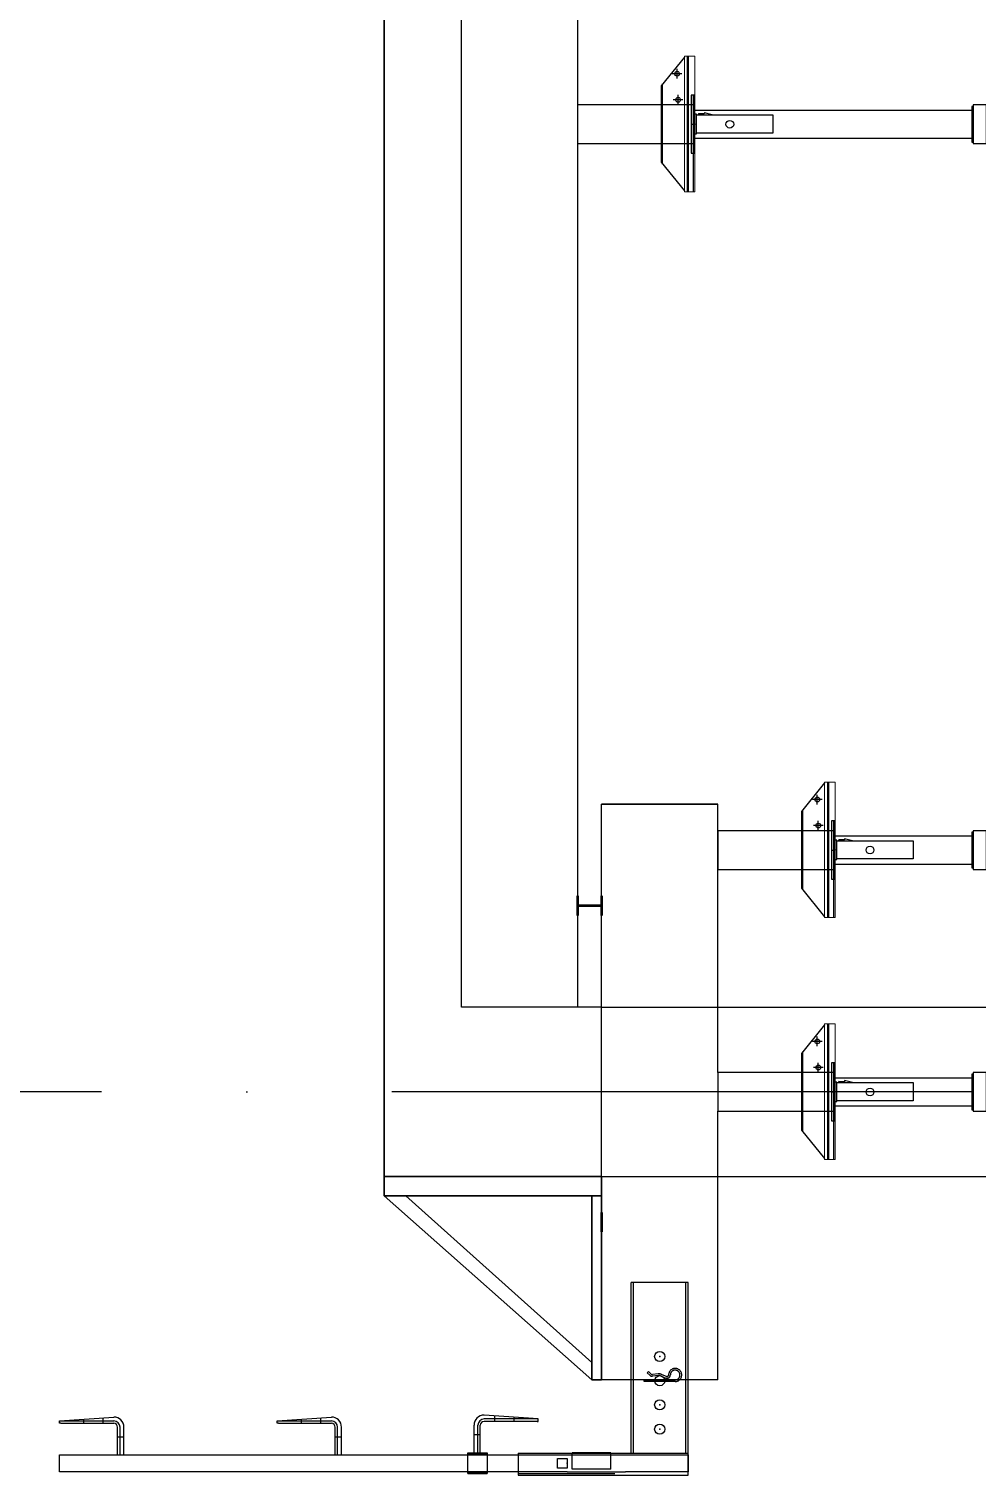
# Model space of a CAD drawing. Header units: millimetres. Extents: x 1924 to 471109, y -30014 to 109986.
# Drawn here: x 463759 to 465719, y 41116 to 44105 of the extents above; entities that cross this region are included whole.
import ezdxf
from ezdxf.enums import TextEntityAlignment as Align

# ---------------------------------------------------------------- set-up
doc = ezdxf.new("R2010")
doc.units = ezdxf.units.MM
doc.header["$LTSCALE"] = 100
for name, pattern in [('102', [50.8, 31.75, -6.35, 6.35, -6.35]), ('104', [4, 2, -2]), ('ACAD_ISO10W100', [18, 12, -3, 0, -3])]:
    doc.linetypes.add(name, pattern=pattern)
doc.layers.add('D NOSNIKY', color=7, linetype='Continuous', true_color=0x994d4d)
doc.layers.add('IIIIIIII', color=7, linetype='Continuous', lineweight=50, true_color=0x1f0f0f)
for name, color, linetype, plot in [('osy objektu', 130, 'ACAD_ISO10W100', False), ('PERI_HELPLINE', 140, 'Continuous', False), ('PERI_HIDDEN', 30, '104', False)]:
    doc.layers.add(name, color=color, linetype=linetype, plot=plot)
for name, color, linetype in [('PERI_AXIS', 1, '102'), ('PERI_Blocktext', 22, 'Continuous'), ('PERI_MULTIFLEX_Prop', 8, 'Continuous'), ('rez sloupy', 90, 'Continuous')]:
    doc.layers.add(name, color=color, linetype=linetype)
doc.layers.add('podlazi', color=40, linetype='Continuous', lineweight=30, plot=False)
doc.layers.add('rez pasy+podlazi', color=40, linetype='Continuous', lineweight=30, plot=False)
doc.layers.add('texty', color=255, linetype='Continuous', lineweight=15)
doc.layers.add('Tlustá', color=7, linetype='Continuous', lineweight=30)
doc.styles.add('PERI-Blocktxt', font='arial.ttf')
doc.styles.add('PERI-txt-arial', font='arial.ttf')

# ---------------------------------------------------------------- blocks, each defined once
blk = doc.blocks.new('116292c')
at = {"color": 0, "linetype": 'ByBlock'}
for p, q in [((-17.5, 206), (-17.5, 1050)), ((-17.5, 1050), (17.5, 1050)), ((17.5, 1050), (17.5, 206)), ((82.5, 1050), (87.5, 1050)), ((82.5, 1047.5), (82.5, 938)), ((87.5, 1050), (95.5, 938)), ((87.5, 1047.5), (87.5, 938)), ((17.5, 930), (74.5, 930)), ((17.5, 925), (74.5, 925)), ((17.5, 917), (74.5, 917)), ((82.5, 600), (87.5, 600)), ((87.5, 600), (95.5, 488)), ((82.5, 597.5), (82.5, 488)), ((87.5, 597.5), (87.5, 488)), ((17.5, 480), (74.5, 480)), ((17.5, 475), (74.5, 475)), ((17.5, 467), (74.5, 467)), ((-21.5, 206), (-21.5, 166)), ((-21.5, 206), (21.5, 206)), ((21.5, 206), (21.5, 166)), ((21.5, 193), (78.5, 193)), ((21.5, 185), (78.5, 185)), ((21.5, 180), (78.5, 180)), ((21.5, 166), (-21.5, 166)), ((-17.5, 0), (-17.5, 166)), ((17.5, 166), (17.5, 0)), ((86.5, 62.5), (86.5, 172)), ((91.5, 60), (99.5, 172)), ((91.5, 62.5), (91.5, 172)), ((86.5, 60), (91.5, 60)), ((-17.5, -250), (-17.5, -120)), ((17.5, -120), (17.5, -250)), ((17.5, -250), (-17.5, -250))]:
    blk.add_line(p, q, dxfattribs=at)
at = {"color": 0, "linetype": 'ByBlock', "flags": 128}
for points in [[(82.5, 1047.5), (82.5, 1047.6), (82.5, 1047.8), (82.5, 1047.9), (82.5, 1048), (82.5, 1048.2), (82.5, 1048.3), (82.5, 1048.4), (82.5, 1048.6), (82.5, 1048.7), (82.5, 1048.8), (82.5, 1048.9), (82.5, 1049), (82.5, 1049.1), (82.5, 1049.2), (82.5, 1049.3), (82.5, 1049.4), (82.5, 1049.5), (82.5, 1049.6), (82.5, 1049.7), (82.5, 1049.8), (82.5, 1049.8), (82.5, 1049.9), (82.5, 1049.9), (82.5, 1050)], [(87.5, 1050), (87.5, 1049.9), (87.5, 1049.9), (87.5, 1049.8), (87.5, 1049.8), (87.5, 1049.7), (87.5, 1049.6), (87.5, 1049.5), (87.5, 1049.4), (87.5, 1049.3), (87.5, 1049.2), (87.5, 1049.1), (87.5, 1049), (87.5, 1048.9), (87.5, 1048.8), (87.5, 1048.7), (87.5, 1048.6), (87.5, 1048.4), (87.5, 1048.3), (87.5, 1048.2), (87.5, 1048), (87.5, 1047.9), (87.5, 1047.8), (87.5, 1047.6), (87.5, 1047.5)], [(82.5, 597.5), (82.5, 597.6), (82.5, 597.8), (82.5, 597.9), (82.5, 598), (82.5, 598.2), (82.5, 598.3), (82.5, 598.4), (82.5, 598.6), (82.5, 598.7), (82.5, 598.8), (82.5, 598.9), (82.5, 599), (82.5, 599.1), (82.5, 599.2), (82.5, 599.3), (82.5, 599.4), (82.5, 599.5), (82.5, 599.6), (82.5, 599.7), (82.5, 599.8), (82.5, 599.8), (82.5, 599.9), (82.5, 599.9), (82.5, 600)], [(87.5, 600), (87.5, 599.9), (87.5, 599.9), (87.5, 599.8), (87.5, 599.8), (87.5, 599.7), (87.5, 599.6), (87.5, 599.5), (87.5, 599.4), (87.5, 599.3), (87.5, 599.2), (87.5, 599.1), (87.5, 599), (87.5, 598.9), (87.5, 598.8), (87.5, 598.7), (87.5, 598.6), (87.5, 598.4), (87.5, 598.3), (87.5, 598.2), (87.5, 598), (87.5, 597.9), (87.5, 597.8), (87.5, 597.6), (87.5, 597.5)], [(86.5, 62.5), (86.5, 62.4), (86.5, 62.2), (86.5, 62.1), (86.5, 62), (86.5, 61.8), (86.5, 61.7), (86.5, 61.6), (86.5, 61.4), (86.5, 61.3), (86.5, 61.2), (86.5, 61.1), (86.5, 61), (86.5, 60.9), (86.5, 60.8), (86.5, 60.7), (86.5, 60.6), (86.5, 60.5), (86.5, 60.4), (86.5, 60.3), (86.5, 60.2), (86.5, 60.2), (86.5, 60.1), (86.5, 60.1), (86.5, 60)], [(91.5, 60), (91.5, 60.1), (91.5, 60.1), (91.5, 60.2), (91.5, 60.2), (91.5, 60.3), (91.5, 60.4), (91.5, 60.5), (91.5, 60.6), (91.5, 60.7), (91.5, 60.8), (91.5, 60.9), (91.5, 61), (91.5, 61.1), (91.5, 61.2), (91.5, 61.3), (91.5, 61.4), (91.5, 61.6), (91.5, 61.7), (91.5, 61.8), (91.5, 62), (91.5, 62.1), (91.5, 62.2), (91.5, 62.4), (91.5, 62.5)]]:
    blk.add_lwpolyline(points, dxfattribs=at)
at = {"color": 0, "linetype": 'ByBlock'}
for centre, radius, start, end in [((74.5, 938), 21, 270, 0), ((74.5, 938), 8, 270, 0), ((74.5, 938), 13, 270, 0), ((74.5, 488), 21, 270, 0), ((74.5, 488), 8, 270, 0), ((74.5, 488), 13, 270, 0), ((78.5, 172), 21, 0, 90), ((78.5, 172), 13, 0, 90), ((78.5, 172), 8, 0, 90)]:
    blk.add_arc(centre, radius, start, end, dxfattribs=at)
at = {"layer": 'PERI_AXIS'}
for p, q in [((82.5, 1000), (91.1, 1000)), ((82.5, 960), (93.9, 960)), ((54.5, 930), (54.5, 917)), ((82.5, 550), (91.1, 550)), ((82.5, 510), (93.9, 510)), ((54.5, 480), (54.5, 467)), ((58.5, 180), (58.5, 193)), ((86.5, 150), (97.9, 150)), ((86.5, 110), (95.1, 110))]:
    blk.add_line(p, q, dxfattribs=at)
at = {"layer": 'PERI_HELPLINE'}
blk.add_point((0, 0), dxfattribs=at)
at = {"layer": 'PERI_HIDDEN'}
for p, q in [((-19, 206), (-19, 166)), ((-17.5, 166), (-17.5, 206)), ((17.5, 206), (17.5, 166)), ((19, 206), (19, 166)), ((-17.5, 0), (-17.5, -120)), ((-10, 20), (10, 20)), ((-10, 0), (-10, 20)), ((10, 0), (-10, 0)), ((10, 20), (10, 0)), ((17.5, 0), (17.5, -120)), ((-12.5, -90), (-12.5, -10)), ((-12.5, -10), (21.5, -10)), ((21.5, -90), (21.5, -10)), ((-12.5, -90), (21.5, -90))]:
    blk.add_line(p, q, dxfattribs=at)
at = {"color": 0, "linetype": 'ByBlock', "style": 'PERI-txt-arial'}
for tag, flags in [('ART', 3), ('Faktor', 9)]:
    blk.add_attdef(tag, (0, 0), '', height=1, dxfattribs=dict(at, flags=flags))
at = {"layer": 'PERI_Blocktext', "style": 'PERI-Blocktxt', "flags": 8}
blk.add_attdef('Blocktext', text='', height=80, rotation=90, dxfattribs=at).set_placement((-150, 500), align=Align.MIDDLE_CENTER)
blk = doc.blocks.new('101290_101803c')
at = {"color": 0, "linetype": 'ByBlock', "lineweight": -3}
for p, q in [((0, 352), (-353, 352)), ((-353, 352), (-353, 347)), ((0, 347), (-353, 347)), ((-353, 347), (-353, 341)), ((-353, 341), (-353, 245)), ((45, 352), (0, 352)), ((0, 347), (0, 352)), ((0, 345.9), (0, 347)), ((0, 240.1), (0, 345.9)), ((45, 0), (45, 352)), ((-353, 245), (-353, 239)), ((0, 239), (0, 240.1)), ((0, 239), (-353, 239)), ((-353, 239), (-353, 234)), ((0, 234), (-353, 234)), ((0, 234), (0, 239)), ((0, 0), (0, 234)), ((0, 0), (45, 0))]:
    blk.add_line(p, q, dxfattribs=at).dxf.unprotected_set("ltscale", 0)
for centre in [(-200, 293), (-150, 293), (-100, 293), (-50, 293)]:
    blk.add_circle(centre, 10.5, dxfattribs=at).dxf.unprotected_set("ltscale", 0)
at = {"layer": 'PERI_HELPLINE'}
for p in [(-200, 293), (-150, 293), (-100, 293), (-50, 293)]:
    blk.add_point(p, dxfattribs=at)
at = {"layer": 'PERI_HIDDEN', "lineweight": -3}
for p, q in [((3, 0), (3, 352)), ((42, 0), (42, 352))]:
    blk.add_line(p, q, dxfattribs=at)
at = {"style": 'PERI-Blocktxt'}
for tag, p, height, flags in [('ART', (0, 2), 1, 3), ('FAKTOR', (0, 0), 1.5, 9)]:
    blk.add_attdef(tag, p, '', height=height, dxfattribs=dict(at, flags=flags))
at = {"layer": 'PERI_Blocktext', "style": 'PERI-Blocktxt', "flags": 8}
blk.add_attdef('Blocktext', text='', height=80, dxfattribs=at).set_placement((0, 0), align=Align.MIDDLE)
blk = doc.blocks.new('101290_018060v')
at = {"color": 0, "linetype": 'ByBlock'}
for p, q in [((-1.8, -32), (-1.8, 32)), ((1.8, 32), (1.8, -32)), ((-13.3, 3.3), (-8.8, 14.5)), ((-10.1, 1.8), (-5.6, 12.7)), ((-19, -23.3), (-13.6, -17.5)), ((-19, -23.3), (-16.3, -25.7)), ((-16.3, -25.7), (-10.9, -19.9)), ((-14.2, -3.4), (-12.8, -15.1)), ((-10.7, -2.7), (-9.3, -14.7)), ((1.8, -32), (-1.8, -32))]:
    blk.add_line(p, q, dxfattribs=at)
blk.add_lwpolyline([(-1.8, 32, 2.429021), (-11.7, 22)], format="xyb", dxfattribs=at)
for centre, radius, start, end in [((-11.8, 32), 13.6, 0, 270.9259), ((-0.7, -1.8), 13.6, 157.9818, 186.5864), ((-11.8, 15.3), 6.7, 336.8099, 89.6417), ((-11.8, 15.3), 3.12, 345.1556, 86.3556), ((-0.7, -1.8), 10, 159.1101, 185.4581), ((-15.7, -15.5), 2.9, 317.2902, 7.7158), ((-15.7, -15.5), 6.5, 317.6546, 6.8236)]:
    blk.add_arc(centre, radius, start, end, dxfattribs=at)
at = {"layer": 'PERI_HELPLINE'}
blk.add_point((0, 0), dxfattribs=at)
at = {"color": 0, "linetype": 'ByBlock', "style": 'PERI-Blocktxt'}
for tag, p, height, flags in [('ART', (0, 2), 1, 3), ('FAKTOR', (0, 0), 1.5, 9)]:
    blk.add_attdef(tag, p, '', height=height, dxfattribs=dict(at, flags=flags))
at = {"layer": 'PERI_Blocktext', "linetype": 'ByBlock', "style": 'PERI-Blocktxt', "flags": 8}
blk.add_attdef('Blocktext', text='', height=80, dxfattribs=at).set_placement((0, 0), align=Align.MIDDLE)

msp = doc.modelspace()

# ---------------------------------------------------------------- linework, layer by layer
at = {"color": 0, "linetype": 'ByBlock'}
for p, q in [((465120.318, 43768.245), (465120.318, 44048.245)), ((465122.616, 43768.245), (465122.616, 44048.245)), ((465068.947, 43985.369), (465065.947, 43985.369)), ((465068.947, 43825.393), (465068.947, 43991.098)), ((465068.947, 43958.245), (465065.947, 43958.245)), ((465132.947, 43936.745), (465708.447, 43936.745)), ((465132.947, 43878.745), (465708.447, 43878.745)), ((465068.947, 43831.122), (465065.947, 43831.122)), ((465410.318, 42268.245), (465410.318, 42548.245)), ((465412.616, 42268.245), (465412.616, 42548.245)), ((465358.947, 42485.369), (465355.947, 42485.369)), ((465358.947, 42325.393), (465358.947, 42491.098)), ((465358.947, 42458.245), (465355.947, 42458.245)), ((465425.947, 42436.745), (465708.447, 42436.745)), ((465425.947, 42378.745), (465708.447, 42378.745)), ((465358.947, 42331.122), (465355.947, 42331.122)), ((465410.318, 41768.245), (465410.318, 42048.245)), ((465412.616, 41768.245), (465412.616, 42048.245)), ((465358.947, 41985.369), (465355.947, 41985.369)), ((465358.947, 41825.393), (465358.947, 41991.098)), ((465358.947, 41958.245), (465355.947, 41958.245)), ((465425.947, 41936.745), (465708.447, 41936.745)), ((465425.947, 41878.745), (465708.447, 41878.745)), ((465358.947, 41831.122), (465355.947, 41831.122))]:
    msp.add_line(p, q, dxfattribs=at)
msp.add_line((465131.947, 43878.745), (465135.947, 43878.745))
at = {"color": 0, "linetype": 'ByBlock', "elevation": 0}
msp.add_lwpolyline([(465113.947, 44046.577), (465065.947, 43987.399), (465065.947, 43829.092), (465113.947, 43769.913)], dxfattribs=at)
msp.add_lwpolyline([(465127.947, 43967.745), (465127.947, 43847.745), (465135.947, 43847.745), (465135.947, 43967.745)], close=True, dxfattribs=at)
at = {"color": 0, "linetype": 'ByBlock'}
for points in [[(465711.447, 43944.745), (465708.447, 43944.745), (465708.447, 43870.745), (465711.447, 43870.745)], [(465403.947, 42546.577), (465355.947, 42487.399), (465355.947, 42329.092), (465403.947, 42269.913)], [(465711.447, 42444.745), (465708.447, 42444.745), (465708.447, 42370.745), (465711.447, 42370.745)], [(465403.947, 42046.577), (465355.947, 41987.399), (465355.947, 41829.092), (465403.947, 41769.913)], [(465711.447, 41944.745), (465708.447, 41944.745), (465708.447, 41870.745), (465711.447, 41870.745)]]:
    msp.add_lwpolyline(points, dxfattribs=at)
for points in [[(465738.447, 43947.745), (465711.447, 43947.745), (465711.447, 43867.745), (465738.447, 43867.745)], [(465417.947, 42467.745), (465417.947, 42347.745), (465425.947, 42347.745), (465425.947, 42467.745)], [(465738.447, 42447.745), (465711.447, 42447.745), (465711.447, 42367.745), (465738.447, 42367.745)], [(465417.947, 41967.745), (465417.947, 41847.745), (465425.947, 41847.745), (465425.947, 41967.745)], [(465738.447, 41947.745), (465711.447, 41947.745), (465711.447, 41867.745), (465738.447, 41867.745)]]:
    msp.add_lwpolyline(points, close=True, dxfattribs=at)
for centre, radius in [((465098.911, 44012.165), 5), ((465100.947, 43958.245), 5), ((465207.947, 43907.745), 8), ((465388.911, 42512.165), 5), ((465390.947, 42458.245), 5), ((465497.947, 42407.745), 8), ((465388.911, 42012.165), 5), ((465390.947, 41958.245), 5), ((465497.947, 41907.745), 8)]:
    msp.add_circle(centre, radius, dxfattribs=at)
at = {"layer": 'D NOSNIKY'}
for p, q in [((464892.947, 47732.745), (464892.947, 42082.745)), ((465182.947, 42502.745), (464942.947, 42502.745)), ((464942.947, 42082.745), (464942.947, 42502.745)), ((464942.947, 42502.745), (465182.947, 42502.745)), ((465182.947, 41947.745), (465182.947, 42502.745)), ((465182.947, 41312.745), (465182.947, 41867.745)), ((464942.947, 41732.745), (464942.947, 41312.745)), ((465182.947, 41312.745), (464942.947, 41312.745))]:
    msp.add_line(p, q, dxfattribs=at)
for points in [[(464892.947, 43867.745), (465132.947, 43867.745), (465132.947, 43947.745), (464892.947, 43947.745)], [(465182.947, 42367.745), (465422.947, 42367.745), (465422.947, 42447.745), (465182.947, 42447.745)], [(465182.947, 41867.745), (465422.947, 41867.745), (465422.947, 41947.745), (465182.947, 41947.745)]]:
    msp.add_lwpolyline(points, close=True, dxfattribs=at)
at = {"layer": 'IIIIIIII'}
for p, q in [((464892.947, 42312.745), (464892.947, 42272.745)), ((464942.947, 42292.745), (464892.947, 42292.745)), ((464942.947, 42312.745), (464942.947, 42272.745)), ((464942.947, 41658.887), (464942.947, 41618.887))]:
    msp.add_line(p, q, dxfattribs=at)
at = {"layer": 'osy objektu'}
msp.add_line((471109.318, 41907.745), (462185.487, 41907.745), dxfattribs=at)
at = {"layer": 'PERI_AXIS'}
for p, q in [((465108.911, 44012.165), (465088.911, 44012.165)), ((465098.911, 44002.165), (465098.911, 44022.165)), ((465100.947, 43948.245), (465100.947, 43968.245)), ((465110.947, 43958.245), (465090.947, 43958.245)), ((465398.911, 42512.165), (465378.911, 42512.165)), ((465388.911, 42502.165), (465388.911, 42522.165)), ((465400.947, 42458.245), (465380.947, 42458.245)), ((465390.947, 42448.245), (465390.947, 42468.245)), ((465398.911, 42012.165), (465378.911, 42012.165)), ((465388.911, 42002.165), (465388.911, 42022.165)), ((465390.947, 41948.245), (465390.947, 41968.245)), ((465400.947, 41958.245), (465380.947, 41958.245))]:
    msp.add_line(p, q, dxfattribs=at)
at = {"layer": 'PERI_HELPLINE'}
for p, q in [((464652.947, 42082.745), (464652.947, 47732.745)), ((465127.947, 43907.745), (465135.947, 43907.745)), ((465417.947, 42407.745), (465425.947, 42407.745)), ((464942.947, 42082.745), (464652.947, 42082.745)), ((464942.947, 41732.745), (464942.947, 42082.745)), ((465417.947, 41907.745), (465425.947, 41907.745)), ((464492.947, 41732.745), (464942.947, 41732.745))]:
    msp.add_line(p, q, dxfattribs=at)
for p in [(465135.947, 43908.245), (465425.947, 42408.245), (465425.947, 41908.245)]:
    msp.add_point(p, dxfattribs=at)
at = {"layer": 'PERI_HIDDEN'}
for p, q in [((465132.947, 43768.245), (465132.947, 44048.245)), ((465422.947, 42268.245), (465422.947, 42548.245)), ((465422.947, 41768.245), (465422.947, 42048.245))]:
    msp.add_line(p, q, dxfattribs=at)
at = {"layer": 'PERI_HIDDEN', "elevation": 0}
for points in [[(465135.947, 43888.245), (465138.947, 43888.245), (465138.947, 43928.245), (465135.947, 43928.245)], [(465138.947, 43926.984), (465296.947, 43926.984), (465296.947, 43889.507), (465138.947, 43889.507)], [(465171.348, 43926.984), (465155.328, 43931.203), (465155.034, 43929.016), (465143.513, 43929.032), (465142.434, 43926.984)]]:
    msp.add_lwpolyline(points, dxfattribs=at)
at = {"layer": 'PERI_HIDDEN'}
for points in [[(465425.947, 42388.245), (465428.947, 42388.245), (465428.947, 42428.245), (465425.947, 42428.245)], [(465428.947, 42426.984), (465586.947, 42426.984), (465586.947, 42389.507), (465428.947, 42389.507)], [(465461.348, 42426.984), (465445.328, 42431.203), (465445.034, 42429.016), (465433.513, 42429.032), (465432.434, 42426.984)], [(465425.947, 41888.245), (465428.947, 41888.245), (465428.947, 41928.245), (465425.947, 41928.245)], [(465428.947, 41926.984), (465586.947, 41926.984), (465586.947, 41889.507), (465428.947, 41889.507)], [(465461.348, 41926.984), (465445.328, 41931.203), (465445.034, 41929.016), (465433.513, 41929.032), (465432.434, 41926.984)]]:
    msp.add_lwpolyline(points, dxfattribs=at)
at = {"layer": 'podlazi'}
msp.add_line((464652.947, 41732.745), (464492.947, 41732.745), dxfattribs=at)
at = {"layer": 'rez pasy+podlazi'}
msp.add_line((464492.947, 41732.745), (464492.947, 54082.745), dxfattribs=at)
at = {"layer": 'rez sloupy'}
for p, q in [((464942.947, 42082.745), (467652.947, 42082.745)), ((464942.947, 41732.745), (467652.947, 41732.745))]:
    msp.add_line(p, q, dxfattribs=at)
at = {"layer": 'texty', "elevation": 0}
msp.add_lwpolyline([(465135.947, 43768.245), (465135.947, 44048.245), (465113.947, 44048.245), (465113.947, 43768.245)], close=True, dxfattribs=at)
at = {"layer": 'texty'}
for points in [[(465425.947, 42268.245), (465425.947, 42548.245), (465403.947, 42548.245), (465403.947, 42268.245)], [(465425.947, 41768.245), (465425.947, 42048.245), (465403.947, 42048.245), (465403.947, 41768.245)]]:
    msp.add_lwpolyline(points, close=True, dxfattribs=at)
at = {"layer": 'Tlustá'}
for p, q in [((464652.947, 41732.745), (464492.947, 41732.745)), ((464492.947, 41732.745), (464492.947, 41692.745)), ((464492.947, 41692.745), (464922.947, 41312.745)), ((464538.111, 41692.745), (464922.947, 41348.719)), ((464922.947, 41312.745), (464942.947, 41312.745))]:
    msp.add_line(p, q, dxfattribs=at)
for points in [[(464492.947, 41732.745), (464942.947, 41732.745), (464942.947, 41692.745), (464492.947, 41692.745)], [(464922.947, 41312.745), (464922.947, 41692.745), (464942.947, 41692.745), (464942.947, 41312.745)]]:
    msp.add_lwpolyline(points, dxfattribs=at)

# ---------------------------------------------------------------- block references
at = {"color": 0, "linetype": 'ByBlock', "rotation": 270}
msp.add_blockref('101290_101803c', (464769.947, 41160.945), dxfattribs=at)
at = {"layer": 'PERI_HIDDEN', "rotation": 270}
msp.add_blockref('101290_018060v', (465062.947, 41310.945), dxfattribs=at)
at = {"layer": 'PERI_MULTIFLEX_Prop', "rotation": 90.00000000000001}
msp.add_blockref('116292c', (464871.947, 41140.445), dxfattribs=at)

doc.saveas('drawing.dxf')
